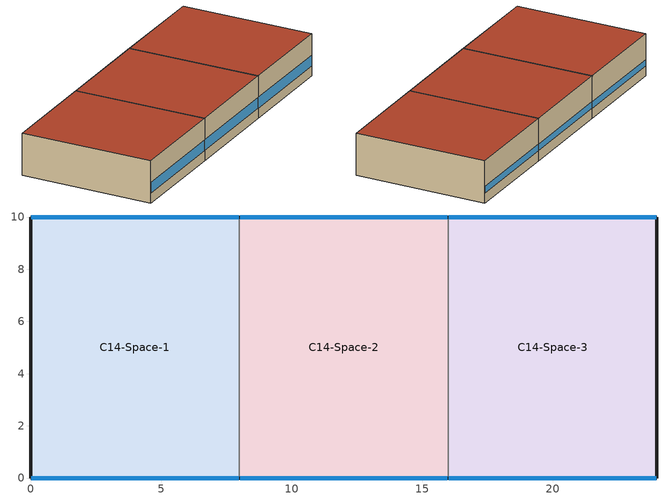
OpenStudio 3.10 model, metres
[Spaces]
C14-Space-1
 floor ground: 0,0 0,10 8,10 8,0 z0
 wall outside (C14WallInit): 8,10 0,10 0,0 8,0 z0:3.2
 wall to C14-Space-2: 8,0 8,10 z0:3.2
 window (C14WindowInit): 7.97,10 0.03,10 z0.76:1.25; 0.03,0 7.97,0 z0.76:1.57
 roof outside (C14RoofInit): 8,0 8,10 0,10 0,0 z3.2
C14-Space-2
 floor ground: 8,0 8,10 16,10 16,0 z0
 wall outside (C14WallInit): 16,10 8,10 / 8,0 16,0 z0:3.2
 wall to C14-Space-3: 16,0 16,10 z0:3.2
 window (C14WindowInit): 15.97,10 8.03,10 z0.76:1.25; 8.03,0 15.97,0 z0.76:1.57
 roof outside (C14RoofInit): 16,0 16,10 8,10 8,0 z3.2
C14-Space-3
 floor ground: 16,0 16,10 24,10 24,0 z0
 wall outside (C14WallInit): 16,0 24,0 24,10 16,10 z0:3.2
 window (C14WindowInit): 16.03,0 23.97,0 z0.76:1.57; 23.97,10 16.03,10 z0.76:1.25
 roof outside (C14RoofInit): 24,0 24,10 16,10 16,0 z3.2
[Material] Roughness=MediumSmooth; Thickness {m}=0.16; Density {kg/m3}=800; Specific Heat {J/kg-K}=900
Name | Conductivity {W/m-K}
C14WallInit Material | 0.8
C14RoofInit Material | 0.45
[Construction]
C14WallInit: C14WallInit Material
C14RoofInit: C14RoofInit Material
C14WindowInit: C14WindowInit Glazing
[WindowMaterial:SimpleGlazingSystem]
C14WindowInit Glazing: U-Factor {W/m2-K}=3.2; Solar Heat Gain Coefficient=0.4; Visible Transmittance=0.6
[BuildingStory]
Story 1: Nominal Z Coordinate {m}=0
[Space] Building Story=Story 1
Name | Thermal Zone
C14-Space-1 | C14-Space-1 Zone
C14-Space-2 | C14-Space-2 Zone
C14-Space-3 | C14-Space-3 Zone
[ThermalZone] Use Ideal Air Loads=No
Name | Thermostat
C14-Space-1 Zone | C14-Space-1 Thermostat
C14-Space-2 Zone | C14-Space-2 Thermostat
C14-Space-3 Zone | C14-Space-3 Thermostat
[Sizing:Zone] Zone Cooling Design Supply Air Temperature Input Method=SupplyAirTemperature; Zone Cooling Design Supply Air Temperature {C}=14; Zone Cooling Design Supply Air Temperature Difference {deltaC}=11.11; Zone Heating Design Supply Air Temperature Input Method=SupplyAirTemperature; Zone Heating Design Supply Air Temperature {C}=40; Zone Heating Design Supply Air Temperature Difference {deltaC}=11.11; Zone Cooling Design Supply Air Humidity Ratio {kg-H2O/kg-air}=0.0085; Zone Heating Design Supply Air Humidity Ratio {kg-H2O/kg-air}=0.008; Cooling Design Air Flow Method=DesignDay; Heating Design Air Flow Method=DesignDay; Account for Dedicated Outdoor Air System=No; Dedicated Outdoor Air System Control Strategy=NeutralSupplyAir; Dedicated Outdoor Air Low Setpoint Temperature for Design {C}=autosize; Dedicated Outdoor Air High Setpoint Temperature for Design {C}=autosize; Zone Load Sizing Method=Sensible Load Only No Latent Load; Zone Latent Cooling Design Supply Air Humidity Ratio Input Method=HumidityRatioDifference; Zone Cooling Design Supply Air Humidity Ratio Difference {kgWater/kgDryAir}=0.005; Zone Latent Heating Design Supply Air Humidity Ratio Input Method=HumidityRatioDifference; Zone Humidification Design Supply Air Humidity Ratio Difference {kgWater/kgDryAir}=0.005; Sizing Option=Coincident
C14-Space-1 Zone; C14-Space-2 Zone; C14-Space-3 Zone
[Zone equipment]
C14-Space-1 Zone: C14-Space-1 Ideal Loads
C14-Space-2 Zone: C14-Space-2 Ideal Loads
C14-Space-3 Zone: C14-Space-3 Ideal Loads
[ThermostatSetpoint:DualSetpoint]
Name | Heating Setpoint Temperature Schedule | Cooling Setpoint Temperature Schedule
C14-Space-1 Thermostat | C14-Space-1 HtgSch | C14-Space-1 ClgSch
C14-Space-2 Thermostat | C14-Space-2 HtgSch | C14-Space-2 ClgSch
C14-Space-3 Thermostat | C14-Space-3 HtgSch | C14-Space-3 ClgSch
[Schedule:Ruleset]
Name | Default Day Schedule
C14-Space-1 HtgSch | Schedule Day 1
C14-Space-1 ClgSch | Schedule Day 2
C14-Space-2 HtgSch | Schedule Day 3
C14-Space-2 ClgSch | Schedule Day 4
C14-Space-3 HtgSch | Schedule Day 5
C14-Space-3 ClgSch | Schedule Day 6
[Schedule:Day]
Schedule Day 1; Schedule Day 3; Schedule Day 5: 24, 0, 21
Schedule Day 2; Schedule Day 4; Schedule Day 6: 24, 0, 24
